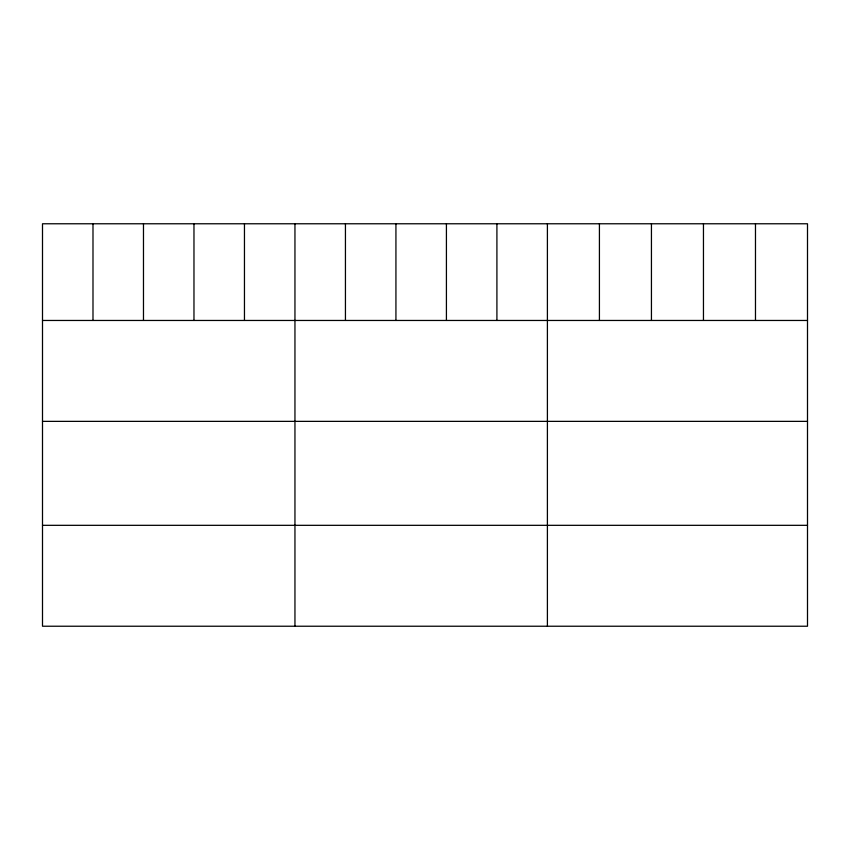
<?xml version="1.0" encoding="UTF-8"?>
<svg xmlns="http://www.w3.org/2000/svg" width="850" height="850" viewBox="0 0 850 850"><rect width="100%" height="100%" fill="white"/><g stroke="black" fill="none" stroke-linecap="round" stroke-linejoin="round"><path stroke-width="1.27" d="M807.5 320.461L807.5 626.227L42.5 626.227L42.5 223.773L807.5 223.773L807.5 320.461L42.5 320.461M42.5 421.366L807.5 421.366M42.5 525.321L807.5 525.321M755.48 223.773L755.48 320.461M703.46 223.773L703.46 320.461M651.44 223.773L651.44 320.461M599.42 223.773L599.42 320.461M547.4 223.773L547.4 626.227M496.91 223.773L496.91 320.461M446.42 223.773L446.42 320.461M395.93 223.773L395.93 320.461M345.44 223.773L345.44 320.461M294.95 223.773L294.95 626.227M244.46 223.773L244.46 320.461M193.97 223.773L193.97 320.461M143.48 223.773L143.48 320.461M92.99 223.773L92.99 320.461"/></g></svg>
